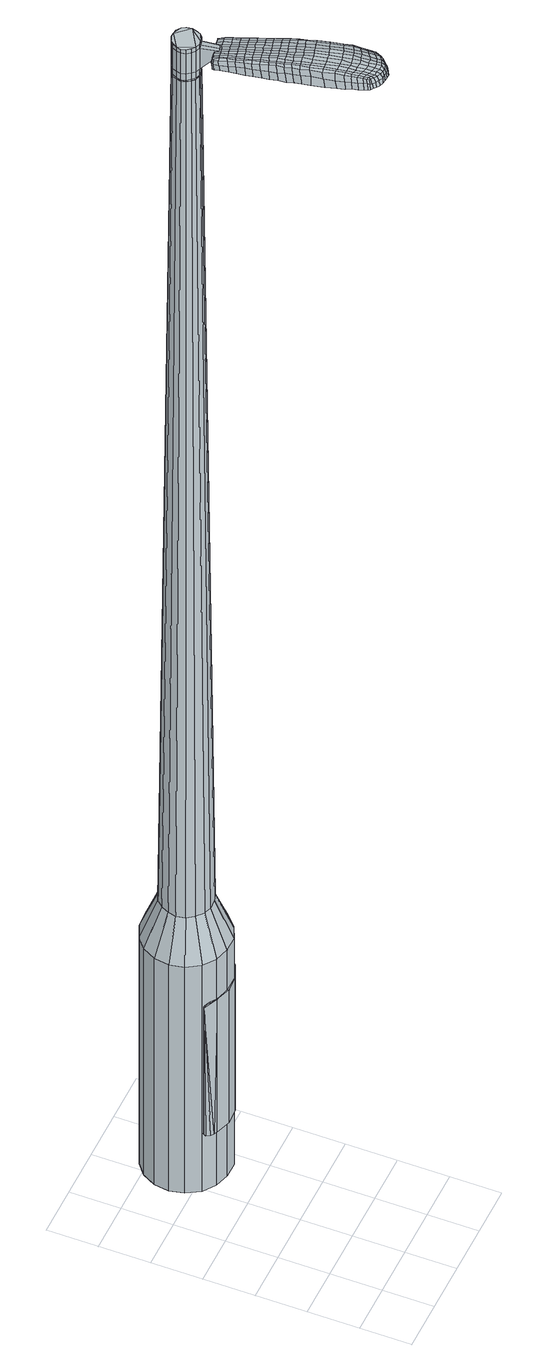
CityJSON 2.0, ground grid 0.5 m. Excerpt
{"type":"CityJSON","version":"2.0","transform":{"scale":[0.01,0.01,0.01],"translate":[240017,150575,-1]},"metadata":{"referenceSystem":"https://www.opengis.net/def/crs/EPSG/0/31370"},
"CityObjects":{
"object1":{"type":"GenericCityObject","attributes":{"cluster":821,"mean_distance_to_centroid":0.362,"new_centroid_x":240017.78,"new_centroid_y":150577.23,"mean_distance_to_camera":11.19,"H1":9.72,"H2":9.62,"Z_final":111.06,"cluster2":-1,"proj_x":240010.84,"proj_y":150578.74,"id_line":42927,"bearing_l":12.27,"distance":7.1,"orientation":"right","G_obj":282.27},"geometry":[{"type":"MultiSurface","lod":"2","boundaries":[[[0,1,2,3]],[[1,4,5,2]],[[4,6,7,5]],[[6,8,9,7]],[[8,10,11,9]],[[10,12,13,11]],[[12,14,15,13]],[[14,16,17,15]],[[16,18,19,17]],[[18,20,21,19]],[[20,22,23,21]],[[22,24,25,23]],[[24,26,27,25]],[[26,28,29,27]],[[28,30,31,29]],[[30,32,33,31]],[[32,34,35,33]],[[34,0,3,35]],[[36,37,38,39]],[[38,40,41,42]],[[41,43,42]],[[42,44,45,46]],[[45,47,46]],[[46,48,49,50]],[[49,51,50]],[[42,46,50,38]],[[50,52,39,38]],[[53,36,39]],[[2,5,7,35]],[[7,9,11,15]],[[11,13,15]],[[15,17,19,23]],[[19,21,23]],[[23,25,27,31]],[[27,29,31]],[[15,23,31,7]],[[31,33,35,7]],[[3,2,35]],[[1,0,54,55]],[[0,34,56,54]],[[34,32,57,56]],[[32,30,58,57]],[[30,28,59,58]],[[28,26,60,59]],[[26,24,61,60]],[[24,22,62,61]],[[22,20,63,62]],[[20,18,64,63]],[[18,16,65,64]],[[16,14,66,65]],[[14,12,67,66]],[[12,10,68,67]],[[10,8,69,68]],[[8,6,70,69]],[[6,4,71,70]],[[4,1,55,71]],[[55,54,72,73]],[[54,56,74,72]],[[56,57,75,74]],[[57,58,76,75]],[[58,59,77,76]],[[59,60,78,77]],[[60,61,79,78]],[[61,62,80,79]],[[62,63,81,80]],[[63,64,82,81]],[[64,65,83,82]],[[65,66,84,83]],[[66,67,85,84]],[[67,68,86,85]],[[68,69,87,86]],[[69,70,88,87]],[[70,71,89,88]],[[71,55,73,89]],[[72,90,91,92]],[[93,94,90,72]],[[95,96,94,93]],[[76,97,96,95]],[[98,99,97,76]],[[100,101,99,98]],[[102,103,101,100]],[[104,105,103,102]],[[106,107,105,104]],[[108,109,107,106]],[[110,111,109,108]],[[84,112,111,110]],[[85,113,112,84]],[[114,115,113,85]],[[116,117,115,114]],[[88,118,117,116]],[[119,120,118,88]],[[92,91,120,119]],[[121,122,123,124]],[[125,121,124,126]],[[127,125,126,128]],[[129,127,128,130]],[[131,129,130,132]],[[133,131,132,134]],[[135,133,134,136]],[[137,135,136,138]],[[139,137,138,140]],[[141,139,140,142]],[[143,141,142,144]],[[145,143,144,146]],[[147,145,146,148]],[[149,147,148,150]],[[151,149,150,152]],[[153,151,152,154]],[[73,72,92]],[[74,93,72]],[[74,75,95,93]],[[75,76,95]],[[77,98,76]],[[77,78,100,98]],[[78,79,102,100]],[[79,80,104,102]],[[80,81,106,104]],[[81,82,108,106]],[[82,83,110,108]],[[83,84,110]],[[86,114,85]],[[86,87,116,114]],[[87,88,116]],[[89,119,88]],[[89,73,92,119]],[[155,91,90]],[[155,156,120,91]],[[156,118,120]],[[157,117,118]],[[157,158,115,117]],[[158,113,115]],[[159,111,112]],[[159,160,109,111]],[[160,161,107,109]],[[161,162,105,107]],[[162,163,103,105]],[[163,164,101,103]],[[164,165,99,101]],[[165,97,99]],[[166,96,97]],[[166,167,94,96]],[[167,90,94]],[[39,52,153,168]],[[155,90,169,154]],[[53,39,168,122]],[[90,167,123,169]],[[36,53,122,121]],[[167,166,124,123]],[[37,36,121,125]],[[166,97,126,124]],[[38,37,125,127]],[[97,165,128,126]],[[40,38,127,129]],[[165,164,130,128]],[[41,40,129,131]],[[164,163,132,130]],[[43,41,131,133]],[[163,162,134,132]],[[42,43,133,135]],[[162,161,136,134]],[[44,42,135,137]],[[161,160,138,136]],[[45,44,137,139]],[[160,159,140,138]],[[47,45,139,141]],[[159,112,142,140]],[[46,47,141,143]],[[112,113,144,142]],[[48,46,143,145]],[[113,158,146,144]],[[49,48,145,147]],[[158,157,148,146]],[[51,49,147,149]],[[157,118,150,148]],[[50,51,149,151]],[[118,156,152,150]],[[52,50,151,153]],[[156,155,154,152]],[[153,154,170,171]],[[154,169,172,170]],[[169,123,173,172]],[[123,122,174,173]],[[122,168,175,174]],[[168,153,171,175]],[[176,177,178,179]],[[180,176,179,181]],[[176,180,182,183]],[[177,176,183,184]],[[185,186,187,188]],[[189,185,188,190]],[[185,189,191,192]],[[186,185,192,193]],[[194,195,196,197]],[[198,194,197,199]],[[194,198,200,201]],[[195,194,201,202]],[[203,204,205,206]],[[207,203,206,208]],[[203,207,209,210]],[[204,203,210,211]],[[212,213,214,215]],[[216,212,215,217]],[[212,216,218,219]],[[213,212,219,220]],[[221,222,223,224]],[[225,221,224,226]],[[221,225,227,228]],[[222,221,228,229]],[[230,231,232,233]],[[222,230,233,223]],[[230,222,229,234]],[[231,230,234,235]],[[236,237,238,239]],[[231,236,239,232]],[[236,231,235,240]],[[237,236,240,241]],[[242,180,181,243]],[[237,242,243,238]],[[242,237,241,244]],[[180,242,244,182]],[[245,246,247,248]],[[249,245,248,250]],[[245,249,251,252]],[[246,245,252,253]],[[254,255,256,257]],[[246,254,257,247]],[[254,246,253,258]],[[255,254,258,259]],[[260,261,262,263]],[[255,260,263,256]],[[260,255,259,264]],[[261,260,264,265]],[[266,267,268,269]],[[261,266,269,262]],[[266,261,265,270]],[[267,266,270,271]],[[272,177,184,273]],[[267,272,273,268]],[[272,267,271,274]],[[177,272,274,178]],[[275,276,277,278]],[[279,275,278,280]],[[275,279,281,282]],[[276,275,282,283]],[[284,285,286,287]],[[276,284,287,277]],[[284,276,283,288]],[[285,284,288,289]],[[290,291,292,293]],[[285,290,293,286]],[[290,285,289,294]],[[291,290,294,295]],[[296,189,190,297]],[[291,296,297,292]],[[296,291,295,298]],[[189,296,298,191]],[[299,300,301,302]],[[303,299,302,304]],[[299,303,305,306]],[[300,299,306,307]],[[308,309,310,311]],[[300,308,311,301]],[[308,300,307,312]],[[309,308,312,313]],[[314,315,316,317]],[[309,314,317,310]],[[314,309,313,318]],[[315,314,318,319]],[[320,321,322,323]],[[315,320,323,316]],[[320,315,319,324]],[[321,320,324,325]],[[326,186,193,327]],[[321,326,327,322]],[[326,321,325,328]],[[186,326,328,187]],[[329,215,214,330]],[[331,329,330,332]],[[329,331,333,334]],[[215,329,334,217]],[[335,331,332,336]],[[337,335,336,338]],[[335,337,339,340]],[[331,335,340,333]],[[341,337,338,342]],[[343,341,342,344]],[[341,343,345,346]],[[337,341,346,339]],[[347,343,344,348]],[[349,347,348,350]],[[347,349,351,352]],[[343,347,352,345]],[[353,349,350,354]],[[204,353,354,205]],[[353,204,211,355]],[[349,353,355,351]],[[356,357,202,201]],[[358,356,201,200]],[[356,358,359,360]],[[357,356,360,361]],[[362,363,361,360]],[[364,362,360,359]],[[362,364,365,366]],[[363,362,366,367]],[[368,369,367,366]],[[370,368,366,365]],[[368,370,371,372]],[[369,368,372,373]],[[374,375,373,372]],[[376,374,372,371]],[[374,376,209,207]],[[375,374,207,208]],[[377,378,379,380]],[[279,377,380,281]],[[377,279,280,381]],[[378,377,381,382]],[[383,198,199,384]],[[378,383,384,379]],[[383,378,382,385]],[[198,383,385,200]],[[386,387,388,389]],[[225,386,389,227]],[[386,225,226,390]],[[387,386,390,391]],[[392,393,394,395]],[[387,392,395,388]],[[392,387,391,396]],[[393,392,396,397]],[[398,195,202,399]],[[393,398,399,394]],[[398,393,397,400]],[[195,398,400,196]],[[401,402,403,404]],[[183,401,404,184]],[[401,183,182,405]],[[402,401,405,406]],[[407,408,409,410]],[[402,407,410,403]],[[407,402,406,411]],[[408,407,411,412]],[[413,206,205,414]],[[408,413,414,409]],[[413,408,412,415]],[[206,413,415,208]],[[416,417,418,419]],[[188,416,419,190]],[[416,188,187,420]],[[417,416,420,421]],[[422,210,209,423]],[[417,422,423,418]],[[422,417,421,424]],[[210,422,424,211]],[[425,426,427,428]],[[303,425,428,305]],[[425,303,304,429]],[[426,425,429,430]],[[431,216,217,432]],[[426,431,432,427]],[[431,426,430,433]],[[216,431,433,218]],[[434,435,436,437]],[[249,434,437,251]],[[434,249,250,438]],[[435,434,438,439]],[[440,441,442,443]],[[435,440,443,436]],[[440,435,439,444]],[[441,440,444,445]],[[446,213,220,447]],[[441,446,447,442]],[[446,441,445,448]],[[213,446,448,214]],[[449,450,439,438]],[[248,449,438,250]],[[449,248,247,451]],[[450,449,451,452]],[[453,454,445,444]],[[450,453,444,439]],[[453,450,452,455]],[[454,453,455,456]],[[457,330,214,448]],[[454,457,448,445]],[[457,454,456,458]],[[330,457,458,332]],[[459,460,461,462]],[[306,459,462,307]],[[459,306,305,428]],[[460,459,428,427]],[[463,334,333,464]],[[460,463,464,461]],[[463,460,427,432]],[[334,463,432,217]],[[465,466,452,451]],[[257,465,451,247]],[[465,257,256,467]],[[466,465,467,468]],[[469,470,456,455]],[[466,469,455,452]],[[469,466,468,471]],[[470,469,471,472]],[[473,336,332,458]],[[470,473,458,456]],[[473,470,472,474]],[[336,473,474,338]],[[475,476,477,478]],[[312,475,478,313]],[[475,312,307,462]],[[476,475,462,461]],[[479,340,339,480]],[[476,479,480,477]],[[479,476,461,464]],[[340,479,464,333]],[[481,482,468,467]],[[263,481,467,256]],[[481,263,262,483]],[[482,481,483,484]],[[485,486,472,471]],[[482,485,471,468]],[[485,482,484,487]],[[486,485,487,488]],[[489,342,338,474]],[[486,489,474,472]],[[489,486,488,490]],[[342,489,490,344]],[[491,492,493,494]],[[318,491,494,319]],[[491,318,313,478]],[[492,491,478,477]],[[495,346,345,496]],[[492,495,496,493]],[[495,492,477,480]],[[346,495,480,339]],[[497,498,484,483]],[[269,497,483,262]],[[497,269,268,499]],[[498,497,499,500]],[[501,502,488,487]],[[498,501,487,484]],[[501,498,500,503]],[[502,501,503,504]],[[505,348,344,490]],[[502,505,490,488]],[[505,502,504,506]],[[348,505,506,350]],[[507,508,509,510]],[[324,507,510,325]],[[507,324,319,494]],[[508,507,494,493]],[[511,352,351,512]],[[508,511,512,509]],[[511,508,493,496]],[[352,511,496,345]],[[513,514,500,499]],[[273,513,499,268]],[[513,273,184,404]],[[514,513,404,403]],[[515,516,504,503]],[[514,515,503,500]],[[515,514,403,410]],[[516,515,410,409]],[[517,354,350,506]],[[516,517,506,504]],[[517,516,409,414]],[[354,517,414,205]],[[518,519,421,420]],[[328,518,420,187]],[[518,328,325,510]],[[519,518,510,509]],[[520,355,211,424]],[[519,520,424,421]],[[520,519,509,512]],[[355,520,512,351]],[[521,522,382,381]],[[278,521,381,280]],[[521,278,277,523]],[[522,521,523,524]],[[525,358,200,385]],[[522,525,385,382]],[[525,522,524,526]],[[358,525,526,359]],[[527,528,529,530]],[[228,527,530,229]],[[527,228,227,389]],[[528,527,389,388]],[[531,532,533,534]],[[528,531,534,529]],[[531,528,388,395]],[[532,531,395,394]],[[535,357,361,536]],[[532,535,536,533]],[[535,532,394,399]],[[357,535,399,202]],[[537,538,524,523]],[[287,537,523,277]],[[537,287,286,539]],[[538,537,539,540]],[[541,364,359,526]],[[538,541,526,524]],[[541,538,540,542]],[[364,541,542,365]],[[543,544,545,546]],[[234,543,546,235]],[[543,234,229,530]],[[544,543,530,529]],[[547,548,549,550]],[[544,547,550,545]],[[547,544,529,534]],[[548,547,534,533]],[[551,363,367,552]],[[548,551,552,549]],[[551,548,533,536]],[[363,551,536,361]],[[553,554,540,539]],[[293,553,539,286]],[[553,293,292,555]],[[554,553,555,556]],[[557,370,365,542]],[[554,557,542,540]],[[557,554,556,558]],[[370,557,558,371]],[[559,560,561,562]],[[240,559,562,241]],[[559,240,235,546]],[[560,559,546,545]],[[563,564,565,566]],[[560,563,566,561]],[[563,560,545,550]],[[564,563,550,549]],[[567,369,373,568]],[[564,567,568,565]],[[567,564,549,552]],[[369,567,552,367]],[[569,570,556,555]],[[297,569,555,292]],[[569,297,190,419]],[[570,569,419,418]],[[571,376,371,558]],[[570,571,558,556]],[[571,570,418,423]],[[376,571,423,209]],[[572,573,406,405]],[[244,572,405,182]],[[572,244,241,562]],[[573,572,562,561]],[[574,575,412,411]],[[573,574,411,406]],[[574,573,561,566]],[[575,574,566,565]],[[576,375,208,415]],[[575,576,415,412]],[[576,575,565,568]],[[375,576,568,373]],[[577,578,579,580]],[[580,579,581,582]],[[583,581,579,584]],[[584,579,578,585]],[[586,587,588,589]],[[589,588,590,591]],[[592,590,588,593]],[[593,588,587,594]],[[595,596,597,598]],[[598,597,599,600]],[[601,599,597,602]],[[602,597,596,603]],[[604,605,606,607]],[[607,606,608,609]],[[610,608,606,611]],[[611,606,605,612]],[[613,614,615,616]],[[616,615,617,618]],[[619,617,615,620]],[[620,615,614,621]],[[622,623,624,625]],[[625,624,626,627]],[[628,626,624,629]],[[629,624,623,630]],[[631,632,633,634]],[[634,633,623,622]],[[630,623,633,635]],[[635,633,632,636]],[[637,638,639,640]],[[640,639,632,631]],[[636,632,639,641]],[[641,639,638,642]],[[582,581,643,644]],[[644,643,638,637]],[[642,638,643,645]],[[645,643,581,583]],[[646,647,648,649]],[[649,648,650,651]],[[652,650,648,653]],[[653,648,647,654]],[[655,656,657,658]],[[658,657,647,646]],[[654,647,657,659]],[[659,657,656,660]],[[661,662,663,664]],[[664,663,656,655]],[[660,656,663,665]],[[665,663,662,666]],[[667,668,669,670]],[[670,669,662,661]],[[666,662,669,671]],[[671,669,668,672]],[[585,578,673,674]],[[674,673,668,667]],[[672,668,673,675]],[[675,673,578,577]],[[676,677,678,679]],[[679,678,680,681]],[[682,680,678,683]],[[683,678,677,684]],[[685,686,687,688]],[[688,687,677,676]],[[684,677,687,689]],[[689,687,686,690]],[[691,692,693,694]],[[694,693,686,685]],[[690,686,693,695]],[[695,693,692,696]],[[591,590,697,698]],[[698,697,692,691]],[[696,692,697,699]],[[699,697,590,592]],[[700,701,702,703]],[[703,702,704,705]],[[706,704,702,707]],[[707,702,701,708]],[[709,710,711,712]],[[712,711,701,700]],[[708,701,711,713]],[[713,711,710,714]],[[715,716,717,718]],[[718,717,710,709]],[[714,710,717,719]],[[719,717,716,720]],[[721,722,723,724]],[[724,723,716,715]],[[720,716,723,725]],[[725,723,722,726]],[[594,587,727,728]],[[728,727,722,721]],[[726,722,727,729]],[[729,727,587,586]],[[613,616,730,731]],[[731,730,732,733]],[[734,732,730,174]],[[174,730,616,618]],[[733,732,735,736]],[[736,735,737,738]],[[739,737,735,740]],[[740,735,732,734]],[[738,737,741,742]],[[742,741,743,744]],[[745,743,741,746]],[[746,741,737,739]],[[744,743,747,748]],[[748,747,749,750]],[[751,749,747,752]],[[752,747,743,745]],[[750,749,753,754]],[[754,753,605,604]],[[612,605,753,755]],[[755,753,749,751]],[[603,756,757,602]],[[602,757,758,601]],[[759,758,757,760]],[[760,757,756,761]],[[761,762,763,760]],[[760,763,764,759]],[[765,764,763,766]],[[766,763,762,767]],[[767,768,769,766]],[[766,769,770,765]],[[771,770,769,772]],[[772,769,768,773]],[[773,774,775,772]],[[772,775,776,771]],[[610,776,775,608]],[[608,775,774,609]],[[777,778,779,780]],[[780,779,680,682]],[[681,680,779,781]],[[781,779,778,782]],[[600,599,783,784]],[[784,783,778,777]],[[782,778,783,785]],[[785,783,599,601]],[[786,787,788,789]],[[789,788,626,628]],[[627,626,788,790]],[[790,788,787,791]],[[792,793,794,795]],[[795,794,787,786]],[[791,787,794,796]],[[796,794,793,797]],[[603,596,798,799]],[[799,798,793,792]],[[797,793,798,800]],[[800,798,596,595]],[[801,802,803,804]],[[804,803,584,585]],[[583,584,803,805]],[[805,803,802,806]],[[807,808,809,810]],[[810,809,802,801]],[[806,802,809,811]],[[811,809,808,812]],[[604,607,813,814]],[[814,813,808,807]],[[812,808,813,815]],[[815,813,607,609]],[[816,817,818,819]],[[819,818,589,591]],[[586,589,818,820]],[[820,818,817,821]],[[610,611,822,823]],[[823,822,817,816]],[[821,817,822,824]],[[824,822,611,612]],[[825,826,827,828]],[[828,827,704,706]],[[705,704,827,829]],[[829,827,826,830]],[[618,617,831,832]],[[832,831,826,825]],[[830,826,831,833]],[[833,831,617,619]],[[834,835,836,837]],[[837,836,650,652]],[[651,650,836,838]],[[836,835,838]],[[839,840,841,842]],[[842,841,835,834]],[[838,835,841,843]],[[843,841,840,844]],[[621,614,845,846]],[[846,845,840,839]],[[844,840,845,847]],[[847,845,614,613]],[[838,848,649,651]],[[646,649,848,849]],[[849,848,850]],[[844,851,852,843]],[[843,852,848,838]],[[850,848,852,853]],[[853,852,851,854]],[[613,731,855,847]],[[847,855,851,844]],[[854,851,855,856]],[[856,855,731,733]],[[857,858,859,860]],[[860,859,707,708]],[[706,707,859,828]],[[828,859,858,825]],[[734,174,861,862]],[[862,861,858,857]],[[825,858,861,832]],[[832,861,174,618]],[[850,863,864,849]],[[849,864,658,646]],[[655,658,864,865]],[[864,863,865]],[[854,866,867,853]],[[853,867,863,850]],[[865,863,867,868]],[[868,867,866,869]],[[733,736,870,856]],[[856,870,866,854]],[[869,866,870,871]],[[871,870,736,738]],[[872,873,874,875]],[[875,874,713,714]],[[708,713,874,860]],[[860,874,873,857]],[[739,740,876,877]],[[877,876,873,872]],[[857,873,876,862]],[[862,876,740,734]],[[878,879,865]],[[865,879,664,655]],[[661,664,879,880]],[[880,879,878,881]],[[869,882,883,868]],[[868,883,878,865]],[[881,878,883,884]],[[884,883,882,885]],[[738,742,886,871]],[[871,886,882,869]],[[885,882,886,887]],[[887,886,742,744]],[[888,889,890,891]],[[891,890,719,720]],[[714,719,890,875]],[[875,890,889,872]],[[745,746,892,893]],[[893,892,889,888]],[[872,889,892,877]],[[877,892,746,739]],[[881,894,895,880]],[[880,895,670,661]],[[667,670,895,896]],[[896,895,894,897]],[[885,898,899,884]],[[884,899,894,881]],[[897,894,899,900]],[[900,899,898,901]],[[744,748,902,887]],[[887,902,898,885]],[[901,898,902,903]],[[903,902,748,750]],[[904,905,906,907]],[[907,906,725,726]],[[720,725,906,891]],[[891,906,905,888]],[[751,752,908,909]],[[909,908,905,904]],[[888,905,908,893]],[[893,908,752,745]],[[897,910,911,896]],[[896,911,674,667]],[[585,674,911,804]],[[804,911,910,801]],[[901,912,913,900]],[[900,913,910,897]],[[801,910,913,810]],[[810,913,912,807]],[[750,754,914,903]],[[903,914,912,901]],[[807,912,914,814]],[[814,914,754,604]],[[821,915,916,820]],[[820,916,729,586]],[[726,729,916,907]],[[907,916,915,904]],[[612,755,917,824]],[[824,917,915,821]],[[904,915,917,909]],[[909,917,755,751]],[[782,918,919,781]],[[781,919,679,681]],[[676,679,919,920]],[[920,919,918,921]],[[601,758,922,785]],[[785,922,918,782]],[[921,918,922,923]],[[923,922,758,759]],[[924,925,926,927]],[[927,926,629,630]],[[628,629,926,789]],[[789,926,925,786]],[[928,929,930,931]],[[931,930,925,924]],[[786,925,930,795]],[[795,930,929,792]],[[761,756,932,933]],[[933,932,929,928]],[[792,929,932,799]],[[799,932,756,603]],[[921,934,935,920]],[[920,935,688,676]],[[685,688,935,936]],[[936,935,934,937]],[[759,764,938,923]],[[923,938,934,921]],[[937,934,938,939]],[[939,938,764,765]],[[940,941,942,943]],[[943,942,635,636]],[[630,635,942,927]],[[927,942,941,924]],[[944,945,946,947]],[[947,946,941,940]],[[924,941,946,931]],[[931,946,945,928]],[[767,762,948,949]],[[949,948,945,944]],[[928,945,948,933]],[[933,948,762,761]],[[937,950,951,936]],[[936,951,694,685]],[[691,694,951,952]],[[952,951,950,953]],[[765,770,954,939]],[[939,954,950,937]],[[953,950,954,955]],[[955,954,770,771]],[[956,957,958,959]],[[959,958,641,642]],[[636,641,958,943]],[[943,958,957,940]],[[960,961,962,963]],[[963,962,957,956]],[[940,957,962,947]],[[947,962,961,944]],[[773,768,964,965]],[[965,964,961,960]],[[944,961,964,949]],[[949,964,768,767]],[[953,966,967,952]],[[952,967,698,691]],[[591,698,967,819]],[[819,967,966,816]],[[771,776,968,955]],[[955,968,966,953]],[[816,966,968,823]],[[823,968,776,610]],[[806,969,970,805]],[[805,970,645,583]],[[642,645,970,959]],[[959,970,969,956]],[[812,971,972,811]],[[811,972,969,806]],[[956,969,972,963]],[[963,972,971,960]],[[609,774,973,815]],[[815,973,971,812]],[[960,971,973,965]],[[965,973,774,773]],[[577,580,179,178]],[[580,582,181,179]],[[592,593,192,191]],[[593,594,193,192]],[[595,598,197,196]],[[598,600,199,197]],[[619,620,219,218]],[[620,621,220,219]],[[622,625,224,223]],[[625,627,226,224]],[[631,634,233,232]],[[634,622,223,233]],[[637,640,239,238]],[[640,631,232,239]],[[582,644,243,181]],[[644,637,238,243]],[[652,653,252,251]],[[653,654,253,252]],[[654,659,258,253]],[[659,660,259,258]],[[660,665,264,259]],[[665,666,265,264]],[[666,671,270,265]],[[671,672,271,270]],[[672,675,274,271]],[[675,577,178,274]],[[682,683,282,281]],[[683,684,283,282]],[[684,689,288,283]],[[689,690,289,288]],[[690,695,294,289]],[[695,696,295,294]],[[696,699,298,295]],[[699,592,191,298]],[[700,703,302,301]],[[703,705,304,302]],[[709,712,311,310]],[[712,700,301,311]],[[715,718,317,316]],[[718,709,310,317]],[[721,724,323,322]],[[724,715,316,323]],[[594,728,327,193]],[[728,721,322,327]],[[777,780,380,379]],[[780,682,281,380]],[[600,784,384,199]],[[784,777,379,384]],[[627,790,390,226]],[[790,791,391,390]],[[791,796,396,391]],[[796,797,397,396]],[[797,800,400,397]],[[800,595,196,400]],[[705,829,429,304]],[[829,830,430,429]],[[830,833,433,430]],[[833,619,218,433]],[[834,837,437,436]],[[837,652,251,437]],[[839,842,443,442]],[[842,834,436,443]],[[621,846,447,220]],[[846,839,442,447]],[[974,975,976,977]],[[978,979,977,976]],[[980,981,982,983]],[[984,985,986,987]],[[975,988,989,976]],[[990,978,976,989]],[[991,980,983,992]],[[993,994,985,984]],[[988,995,996,989]],[[996,997,990,989]],[[998,991,992,999]],[[1000,994,993,1001]],[[995,1002,1003,996]],[[1003,1004,997,996]],[[1005,998,999,1006]],[[1007,1000,1001,1008]],[[1009,1010,1011,1012]],[[1013,1014,1010,1009]],[[1013,1015,1016,1014]],[[1015,1017,1018,1016]],[[1019,1020,1021,1022]],[[1023,1024,1020,1019]],[[1025,1026,1024,1023]],[[1027,1028,1026,1025]],[[1022,1011,1010,1019]],[[1019,1010,1014,1023]],[[1014,1016,1025,1023]],[[1016,1018,1027,1025]],[[983,982,979,978]],[[992,983,978,990]],[[997,999,992,990]],[[1004,1006,999,997]],[[984,987,981,980]],[[993,984,980,991]],[[1001,993,991,998]],[[1008,1001,998,1005]],[[985,1009,1012,986]],[[994,1013,1009,985]],[[1015,1013,994,1000]],[[1017,1015,1000,1007]],[[1029,1030,1031,1032]],[[1031,1033,1034,1035]],[[1031,1035,1036,1037]],[[1031,1037,1032]],[[1038,1029,1032,1039]],[[1040,1039,1032,1041]],[[1042,1041,1032]],[[1043,1031,1030,1044]],[[1045,1043,1044,1046]],[[1047,1045,1046,1048]],[[1049,1047,1048,1050]],[[1051,1049,1050,1052]],[[1052,1053,1054,1055]],[[1052,1055,1056,1057]],[[1052,1057,1058,1059]],[[1058,1060,1061,1062]],[[1058,1062,1063,1064]],[[1058,1064,1059]],[[1052,1059,1051]],[[1065,1066,1030,1029]],[[1067,1068,1033,1031]],[[1069,1070,1042,1032]],[[1066,1071,1044,1030]],[[1072,1067,1031,1043]],[[1071,1073,1046,1044]],[[1074,1072,1043,1045]],[[1073,1075,1048,1046]],[[1076,1074,1045,1047]],[[1075,1077,1050,1048]],[[1078,1076,1047,1049]],[[1077,1079,1052,1050]],[[1080,1078,1049,1051]],[[1079,1081,1053,1052]],[[1082,1083,1060,1058]],[[1084,1080,1051,1059]],[[1054,1053,1081,1085]],[[1055,1054,1085,1086]],[[1056,1055,1086,1087]],[[1057,1056,1087,1088]],[[1058,1057,1088,1082]],[[1089,1065,1029,1038]],[[1090,1089,1038,1039]],[[1091,1090,1039,1040]],[[1092,1091,1040,1041]],[[1070,1092,1041,1042]],[[1034,1033,1068,1093]],[[1061,1060,1083,1094]],[[1035,1034,1093,1095]],[[1036,1035,1095,1096]],[[1037,1036,1096,1097]],[[1032,1037,1097,1069]],[[1062,1061,1094,1098]],[[1063,1062,1098,1099]],[[1064,1063,1099,1100]],[[1059,1064,1100,1084]]]}]}
},
"vertices":[
[89,180,384],[74,180,384],[74,180,96],[89,180,96],[60,184,384],[60,184,96],[48,193,384],[48,193,96],[40,206,384],[40,206,96],[37,220,384],[37,220,96],[39,235,384],[39,235,96],[46,248,384],[46,248,96],[57,257,384],[57,257,96],[71,263,384],[71,263,96],[85,264,384],[85,264,96],[99,259,384],[99,259,96],[111,250,384],[111,250,96],[119,238,384],[119,238,96],[122,223,384],[122,223,96],[120,209,384],[120,209,96],[113,196,384],[113,196,96],[102,186,384],[102,186,96],[90,213,1524],[92,218,1524],[93,222,1524],[82,209,1524],[92,227,1524],[90,231,1524],[81,235,1524],[86,234,1524],[77,235,1524],[72,233,1524],[67,226,1524],[69,230,1524],[66,221,1524],[67,217,1524],[73,210,1524],[70,213,1524],[78,208,1524],[87,210,1524],[85,197,429],[76,197,429],[93,200,429],[99,206,429],[104,214,429],[105,223,429],[103,231,429],[98,239,429],[91,244,429],[83,247,429],[74,246,429],[66,243,429],[60,237,429],[56,229,429],[54,221,429],[56,212,429],[61,205,429],[68,199,429],[82,209,1483],[78,208,1483],[87,210,1483],[90,213,1483],[92,218,1483],[93,222,1483],[92,227,1483],[90,231,1483],[86,234,1483],[81,235,1483],[77,235,1483],[72,233,1483],[69,230,1483],[67,226,1483],[66,221,1483],[67,217,1483],[70,213,1483],[73,210,1483],[82,209,1485],[78,209,1485],[78,209,1483],[86,211,1483],[86,211,1485],[90,214,1483],[90,214,1485],[92,218,1485],[92,222,1483],[92,222,1485],[91,227,1483],[91,227,1485],[89,230,1483],[89,230,1485],[86,233,1483],[86,233,1485],[81,234,1483],[81,234,1485],[77,234,1483],[77,234,1485],[73,233,1483],[73,233,1485],[69,230,1485],[67,226,1485],[67,221,1483],[67,221,1485],[68,217,1483],[68,217,1485],[70,213,1485],[74,210,1483],[74,210,1485],[90,213,1519],[87,210,1519],[87,210,1493],[90,213,1493],[92,218,1519],[92,218,1493],[93,222,1519],[93,222,1493],[92,227,1519],[92,227,1493],[90,231,1519],[90,231,1493],[86,234,1519],[86,234,1493],[81,235,1519],[81,235,1493],[77,235,1519],[77,235,1493],[72,233,1519],[72,233,1493],[69,230,1519],[69,230,1493],[67,226,1519],[67,226,1493],[66,221,1519],[66,221,1493],[67,217,1519],[67,217,1493],[70,213,1519],[70,213,1493],[73,210,1519],[73,210,1493],[78,208,1519],[78,208,1493],[78,208,1485],[73,210,1485],[67,217,1485],[66,221,1485],[72,233,1485],[77,235,1485],[81,235,1485],[86,234,1485],[90,231,1485],[92,227,1485],[93,222,1485],[90,213,1485],[87,210,1485],[82,209,1519],[82,209,1493],[83,190,1513],[83,190,1518],[86,190,1513],[90,191,1513],[90,191,1518],[86,190,1518],[83,114,1519],[82,121,1518],[81,119,1509],[82,112,1510],[85,105,1519],[83,104,1510],[86,107,1526],[84,115,1525],[83,122,1525],[121,122,1519],[119,129,1518],[117,129,1525],[119,122,1525],[123,113,1519],[121,114,1526],[125,112,1510],[123,121,1510],[121,128,1509],[119,46,1519],[116,46,1519],[116,45,1513],[119,45,1513],[123,48,1519],[123,47,1513],[122,50,1524],[119,48,1524],[115,47,1524],[103,119,1530],[102,126,1529],[99,125,1529],[100,118,1530],[105,110,1531],[102,109,1531],[109,111,1530],[107,119,1530],[105,127,1529],[86,197,1512],[83,197,1512],[84,196,1517],[86,196,1517],[89,198,1512],[89,197,1517],[89,197,1506],[86,197,1506],[83,196,1506],[97,56,1519],[96,59,1519],[95,58,1512],[96,55,1512],[98,54,1518],[97,53,1512],[99,55,1522],[98,57,1523],[97,60,1524],[94,64,1519],[93,69,1519],[92,68,1512],[93,63,1512],[96,65,1524],[94,70,1525],[91,75,1519],[89,83,1519],[88,81,1511],[90,74,1511],[92,76,1526],[91,84,1526],[87,94,1519],[86,92,1510],[88,95,1526],[71,187,1513],[73,179,1513],[74,180,1518],[72,188,1517],[71,192,1512],[72,192,1516],[70,191,1506],[71,186,1507],[72,178,1507],[74,172,1514],[75,164,1515],[76,165,1520],[75,173,1519],[73,171,1507],[74,163,1507],[76,157,1515],[77,150,1516],[78,151,1522],[77,158,1521],[75,156,1508],[76,148,1508],[78,142,1517],[79,135,1517],[81,136,1524],[80,143,1523],[77,141,1508],[78,133,1509],[81,128,1518],[82,129,1524],[79,126,1509],[132,63,1519],[132,66,1519],[130,66,1524],[131,63,1523],[132,60,1518],[131,61,1522],[133,60,1512],[134,62,1512],[133,66,1512],[131,71,1519],[130,77,1519],[129,77,1525],[130,71,1524],[133,70,1512],[132,76,1512],[129,83,1519],[128,91,1519],[126,91,1526],[128,83,1526],[131,82,1511],[130,90,1511],[125,102,1519],[124,102,1526],[127,101,1510],[101,193,1513],[103,186,1513],[104,185,1507],[102,192,1507],[99,198,1512],[100,198,1506],[99,197,1516],[100,193,1517],[102,186,1518],[105,178,1514],[107,171,1515],[109,170,1507],[107,178,1507],[104,179,1519],[106,172,1520],[109,164,1515],[111,157,1516],[113,156,1508],[111,163,1508],[108,165,1521],[110,157,1522],[113,150,1517],[115,143,1517],[117,142,1509],[115,149,1508],[112,150,1523],[113,143,1524],[117,136,1518],[119,135,1509],[115,136,1524],[87,191,1519],[85,190,1519],[89,184,1520],[86,183,1520],[92,184,1520],[90,192,1519],[91,176,1522],[88,176,1522],[92,169,1523],[89,169,1523],[95,170,1523],[94,177,1521],[94,162,1524],[91,161,1524],[95,155,1525],[93,154,1525],[99,155,1525],[97,163,1524],[97,147,1526],[94,147,1526],[99,140,1527],[96,140,1527],[102,141,1527],[100,148,1526],[100,133,1528],[97,132,1528],[104,134,1528],[118,51,1527],[115,50,1527],[122,53,1526],[121,57,1527],[117,55,1528],[114,54,1528],[116,61,1529],[112,61,1529],[120,63,1528],[118,70,1530],[114,69,1530],[111,68,1530],[113,76,1531],[109,75,1531],[117,77,1530],[115,86,1531],[111,85,1531],[107,84,1531],[108,97,1531],[105,96,1531],[112,98,1531],[131,58,1518],[130,56,1519],[131,55,1513],[133,58,1513],[130,59,1523],[129,57,1523],[127,52,1519],[127,51,1513],[126,53,1524],[99,52,1518],[102,50,1518],[102,52,1523],[100,54,1523],[99,51,1513],[101,49,1513],[105,48,1519],[108,46,1519],[108,48,1524],[105,50,1523],[104,47,1513],[108,46,1513],[112,46,1519],[112,47,1524],[112,45,1513],[86,116,1528],[88,116,1528],[86,123,1528],[85,123,1527],[87,107,1528],[89,107,1529],[90,116,1529],[94,117,1530],[92,124,1529],[89,123,1528],[92,107,1529],[95,108,1530],[97,117,1530],[95,125,1529],[99,108,1531],[117,122,1528],[115,122,1529],[117,113,1529],[120,114,1528],[116,129,1527],[113,129,1528],[111,121,1529],[113,112,1530],[110,128,1528],[98,200,1512],[96,200,1512],[96,198,1517],[97,199,1517],[99,199,1506],[97,199,1506],[93,199,1512],[92,198,1517],[93,198,1506],[72,194,1512],[73,195,1512],[73,194,1506],[71,193,1506],[72,193,1517],[74,194,1517],[76,195,1512],[78,196,1512],[78,195,1506],[75,194,1506],[76,194,1517],[79,195,1517],[81,196,1512],[81,195,1506],[81,195,1517],[74,188,1519],[75,188,1519],[75,181,1520],[76,181,1520],[77,189,1519],[80,189,1519],[79,182,1520],[81,182,1520],[82,190,1519],[84,183,1520],[99,193,1519],[97,193,1519],[99,186,1520],[101,186,1520],[94,192,1519],[95,185,1520],[76,173,1521],[78,174,1521],[77,166,1522],[79,166,1522],[80,174,1521],[83,175,1521],[81,167,1522],[84,167,1523],[85,175,1522],[87,168,1523],[102,179,1521],[100,178,1521],[102,171,1522],[104,172,1522],[97,178,1521],[99,171,1522],[79,159,1523],[80,159,1523],[80,151,1524],[82,152,1524],[83,160,1523],[85,160,1524],[84,152,1525],[87,153,1525],[88,161,1524],[90,153,1525],[106,165,1523],[104,164,1523],[106,157,1524],[108,157,1524],[101,163,1524],[102,156,1525],[81,144,1525],[83,144,1525],[82,137,1526],[84,137,1526],[85,145,1526],[88,146,1526],[87,138,1527],[90,138,1527],[91,146,1526],[93,139,1527],[110,150,1525],[108,150,1525],[110,143,1526],[112,143,1526],[104,149,1526],[106,142,1527],[83,130,1527],[85,130,1527],[88,131,1527],[91,131,1528],[94,132,1528],[114,136,1527],[112,136,1527],[108,135,1528],[130,62,1525],[128,59,1525],[129,65,1526],[128,63,1526],[126,56,1526],[125,60,1527],[99,56,1525],[101,54,1525],[100,58,1526],[98,59,1525],[104,52,1525],[107,51,1526],[106,55,1527],[103,56,1526],[111,50,1526],[110,54,1527],[129,70,1526],[127,68,1527],[128,76,1527],[126,75,1528],[124,66,1528],[122,72,1529],[97,64,1526],[99,63,1527],[97,69,1528],[95,70,1527],[102,62,1527],[105,61,1528],[103,68,1529],[100,68,1528],[109,60,1528],[107,67,1530],[127,83,1528],[125,81,1529],[125,91,1528],[123,89,1529],[121,79,1529],[119,88,1530],[94,76,1528],[96,75,1528],[94,83,1529],[92,84,1528],[99,75,1529],[102,74,1530],[100,83,1530],[97,83,1530],[105,75,1530],[104,83,1531],[122,102,1529],[120,101,1529],[116,100,1530],[90,95,1528],[92,95,1529],[94,95,1530],[98,95,1530],[101,96,1531],[83,119,1509],[84,121,1518],[85,114,1518],[84,112,1509],[87,106,1519],[85,104,1510],[88,107,1525],[86,115,1525],[85,122,1525],[115,129,1525],[117,128,1518],[119,121,1518],[117,122,1525],[121,113,1519],[119,113,1525],[123,112,1510],[121,120,1509],[119,127,1509],[115,47,1513],[115,48,1519],[119,48,1519],[119,48,1513],[122,50,1519],[122,49,1513],[121,51,1524],[118,50,1524],[115,49,1524],[99,125,1528],[102,125,1528],[103,118,1529],[100,118,1529],[105,109,1529],[102,109,1529],[109,110,1529],[107,119,1529],[105,126,1528],[84,194,1516],[84,195,1512],[86,195,1512],[87,194,1516],[89,196,1512],[89,195,1516],[90,195,1506],[87,194,1506],[84,194,1506],[97,59,1512],[98,60,1519],[99,57,1518],[98,56,1512],[100,55,1518],[99,54,1512],[100,56,1522],[100,58,1523],[99,61,1523],[93,68,1512],[95,70,1519],[96,65,1519],[95,63,1512],[97,65,1524],[96,71,1525],[90,82,1511],[91,83,1519],[93,75,1519],[92,74,1511],[94,76,1525],[92,84,1526],[89,94,1519],[88,93,1510],[90,95,1526],[76,180,1518],[75,179,1513],[73,187,1513],[74,188,1517],[73,192,1512],[74,191,1515],[72,191,1506],[73,186,1506],[74,178,1507],[78,166,1520],[77,165,1514],[76,172,1514],[77,173,1519],[75,171,1507],[76,163,1507],[80,151,1522],[79,150,1516],[78,157,1515],[79,158,1521],[77,156,1508],[78,148,1508],[83,136,1523],[81,135,1517],[80,143,1516],[81,144,1522],[79,141,1508],[80,134,1508],[83,128,1517],[84,129,1524],[81,127,1509],[128,66,1523],[130,66,1519],[130,63,1518],[129,63,1523],[130,61,1518],[129,61,1522],[131,60,1512],[132,62,1512],[131,65,1512],[127,77,1525],[128,77,1519],[129,71,1519],[128,71,1524],[131,70,1512],[130,76,1512],[124,91,1526],[126,90,1519],[128,82,1519],[126,83,1525],[129,82,1511],[128,89,1511],[124,101,1519],[122,102,1526],[125,100,1510],[103,184,1507],[101,185,1513],[99,192,1513],[100,192,1506],[98,197,1512],[99,196,1506],[97,196,1515],[98,193,1517],[100,185,1518],[107,170,1507],[105,171,1514],[103,178,1514],[105,177,1507],[102,178,1519],[104,171,1520],[111,155,1508],[109,156,1516],[107,163,1515],[109,163,1508],[106,164,1521],[108,157,1522],[115,141,1508],[113,142,1517],[111,149,1516],[113,148,1508],[110,150,1522],[112,143,1523],[115,135,1517],[117,134,1509],[114,136,1524],[88,190,1518],[85,190,1518],[89,183,1519],[87,183,1519],[92,184,1519],[91,176,1520],[88,175,1520],[92,169,1521],[90,168,1521],[95,169,1521],[94,176,1520],[94,161,1523],[91,161,1523],[95,154,1524],[93,154,1524],[99,155,1524],[97,162,1523],[97,147,1525],[94,146,1525],[99,140,1526],[96,139,1526],[102,140,1526],[100,148,1525],[100,133,1527],[97,132,1527],[103,133,1527],[115,51,1526],[118,52,1526],[121,54,1525],[120,57,1526],[117,56,1526],[114,55,1526],[112,61,1528],[116,62,1528],[119,64,1527],[118,70,1528],[114,69,1529],[111,68,1529],[109,75,1530],[113,76,1530],[116,77,1529],[114,86,1530],[111,85,1530],[107,84,1530],[105,96,1530],[108,97,1530],[112,98,1530],[129,56,1513],[128,57,1518],[130,59,1518],[131,59,1512],[129,60,1523],[127,58,1523],[125,53,1519],[126,53,1513],[125,55,1523],[103,53,1523],[103,52,1518],[101,54,1518],[101,55,1523],[100,53,1512],[102,51,1512],[109,50,1523],[109,49,1519],[105,50,1519],[106,52,1523],[105,49,1513],[109,48,1513],[112,48,1519],[112,49,1524],[112,47,1513],[87,123,1527],[88,116,1527],[87,116,1527],[86,123,1526],[89,107,1527],[90,107,1528],[93,124,1528],[94,117,1528],[91,116,1528],[90,123,1527],[93,107,1528],[96,108,1529],[97,117,1529],[96,124,1528],[99,108,1529],[117,113,1528],[115,121,1527],[116,122,1527],[118,113,1527],[114,129,1526],[113,128,1527],[111,120,1528],[113,112,1528],[109,127,1527],[96,196,1516],[96,197,1512],[97,198,1512],[97,197,1516],[98,197,1506],[97,197,1506],[93,197,1512],[93,196,1516],[94,196,1506],[73,192,1506],[74,193,1512],[73,193,1512],[72,192,1506],[74,192,1516],[78,193,1506],[79,194,1512],[76,193,1512],[76,192,1506],[77,192,1516],[79,193,1516],[81,194,1512],[81,193,1506],[82,193,1516],[75,187,1518],[76,180,1519],[77,181,1519],[80,188,1518],[78,188,1518],[79,181,1519],[81,182,1519],[83,189,1518],[84,182,1519],[99,185,1519],[97,192,1518],[98,192,1518],[100,185,1519],[94,191,1518],[95,184,1519],[78,173,1520],[77,173,1520],[79,166,1521],[83,174,1520],[80,174,1520],[82,166,1521],[84,167,1521],[86,175,1520],[87,167,1521],[102,171,1521],[100,178,1520],[101,178,1520],[103,171,1521],[97,177,1520],[99,170,1521],[81,159,1522],[80,158,1522],[81,151,1523],[82,151,1523],[86,160,1522],[83,159,1522],[84,152,1523],[87,152,1524],[88,160,1523],[90,153,1524],[106,156,1523],[104,163,1522],[105,164,1522],[107,157,1523],[101,163,1522],[102,156,1523],[83,144,1524],[82,144,1524],[84,137,1525],[85,137,1525],[89,145,1525],[86,145,1524],[87,137,1525],[90,138,1526],[91,146,1525],[93,138,1526],[109,142,1525],[108,149,1524],[109,150,1524],[111,142,1525],[104,148,1524],[106,141,1525],[86,130,1526],[85,130,1526],[91,131,1527],[88,130,1526],[94,131,1527],[111,135,1526],[113,135,1526],[108,134,1526],[127,60,1524],[128,62,1524],[128,65,1525],[127,63,1525],[124,57,1525],[124,60,1525],[101,59,1525],[102,55,1524],[101,57,1524],[100,60,1525],[107,56,1526],[108,52,1525],[105,54,1524],[104,57,1525],[111,51,1525],[110,55,1526],[126,69,1526],[127,71,1526],[126,76,1526],[125,75,1527],[123,66,1526],[122,73,1527],[98,70,1527],[100,64,1526],[98,65,1526],[97,71,1526],[104,68,1528],[105,62,1527],[102,63,1526],[101,69,1527],[109,61,1527],[107,68,1528],[124,81,1527],[125,82,1527],[124,90,1527],[122,89,1528],[120,79,1528],[119,88,1529],[95,84,1528],[97,76,1527],[95,76,1527],[93,84,1527],[101,83,1529],[102,75,1529],[99,75,1528],[97,83,1528],[106,75,1529],[104,84,1530],[120,101,1528],[121,102,1528],[116,100,1529],[92,95,1528],[91,96,1528],[98,96,1529],[95,95,1529],[101,96,1530],[72,191,1508],[79,193,1508],[84,161,1509],[77,159,1509],[88,139,1510],[80,138,1510],[96,101,1512],[87,99,1512],[83,116,1511],[92,118,1511],[100,83,1513],[103,70,1514],[94,68,1514],[91,81,1513],[85,194,1508],[92,162,1509],[97,141,1510],[105,103,1512],[101,120,1511],[109,85,1513],[112,72,1514],[92,196,1508],[100,164,1509],[105,143,1510],[114,105,1512],[110,122,1511],[120,74,1514],[118,87,1513],[98,197,1508],[108,166,1509],[114,145,1510],[123,107,1512],[119,124,1511],[129,76,1514],[127,89,1513],[106,57,1514],[109,53,1514],[102,51,1514],[98,55,1514],[115,59,1514],[116,54,1514],[123,61,1514],[123,56,1514],[131,62,1514],[129,57,1514],[112,49,1515],[116,46,1515],[115,46,1515],[108,48,1515],[117,49,1515],[117,46,1515],[121,50,1515],[118,47,1515],[125,51,1515],[119,47,1515],[122,212,334],[121,207,334],[121,207,165],[123,222,171],[122,212,165],[122,215,165],[122,218,166],[123,220,167],[123,221,169],[122,215,334],[122,218,333],[123,220,332],[123,221,331],[123,222,328],[114,194,165],[114,194,334],[103,185,165],[103,185,334],[89,179,165],[89,179,334],[74,178,165],[74,178,334],[59,183,165],[59,183,334],[56,185,334],[53,187,334],[51,189,333],[49,190,332],[48,191,331],[48,191,328],[56,185,165],[48,191,171],[48,191,169],[49,190,167],[51,189,166],[53,187,165],[119,212,334],[118,208,334],[118,208,165],[119,212,165],[120,222,171],[120,222,328],[111,196,334],[111,196,165],[101,187,334],[101,187,165],[88,182,334],[88,182,165],[74,181,334],[74,181,165],[61,185,334],[61,185,165],[58,187,334],[50,194,328],[50,194,171],[58,187,165],[55,190,334],[52,191,333],[51,193,332],[50,193,331],[119,216,334],[120,218,333],[120,220,332],[120,222,331],[119,216,165],[50,193,169],[120,218,166],[120,220,167],[120,222,169],[51,193,167],[52,191,166],[55,190,165]
]}
